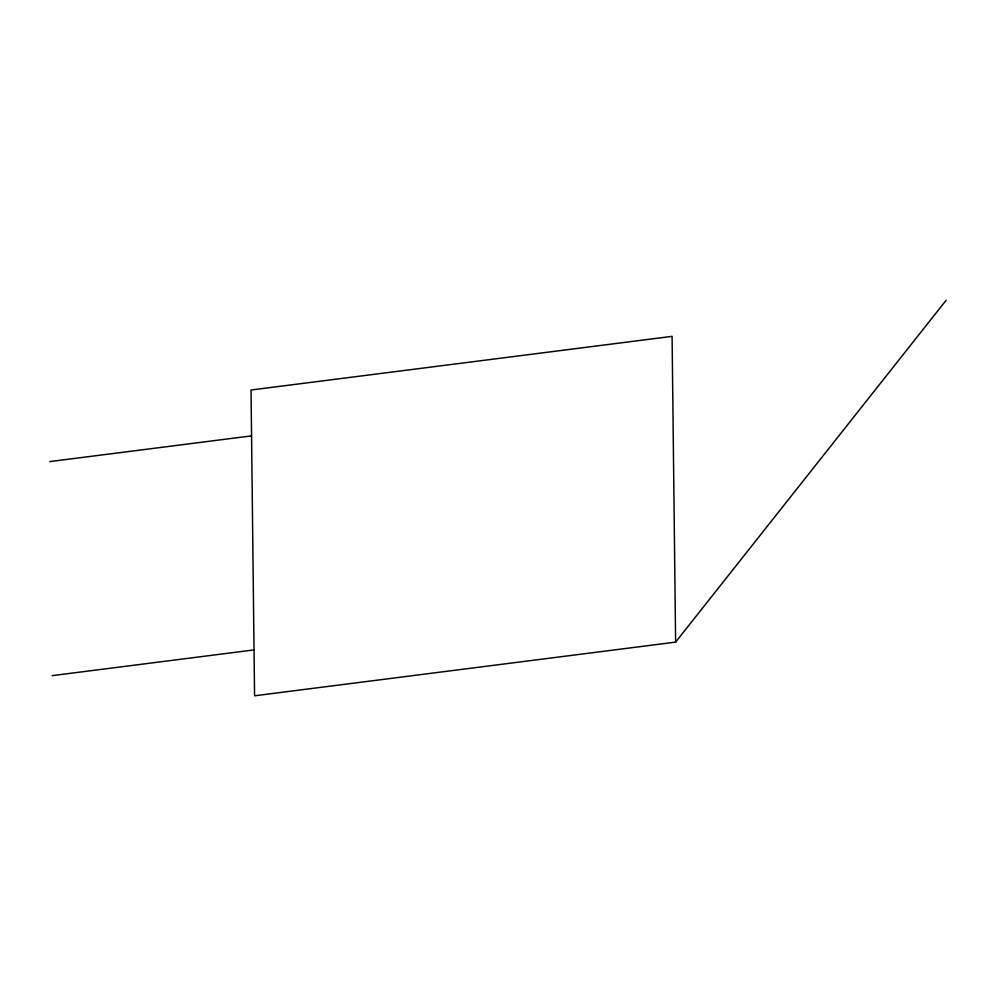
<?xml version="1.0" encoding="UTF-8"?>
<svg xmlns="http://www.w3.org/2000/svg" width="996" height="996" viewBox="0 0 996 996"><rect width="100%" height="100%" fill="white"/><g stroke="black" fill="none" stroke-linecap="round" stroke-linejoin="round"><path stroke-width="1.49" d="M675.624 642.121L672.088 336.349L251.029 390.009L254.565 695.793L675.624 642.121L946.2 300.207M49.8 461.596L251.552 435.875M52.278 675.637L254.03 649.915"/></g></svg>
